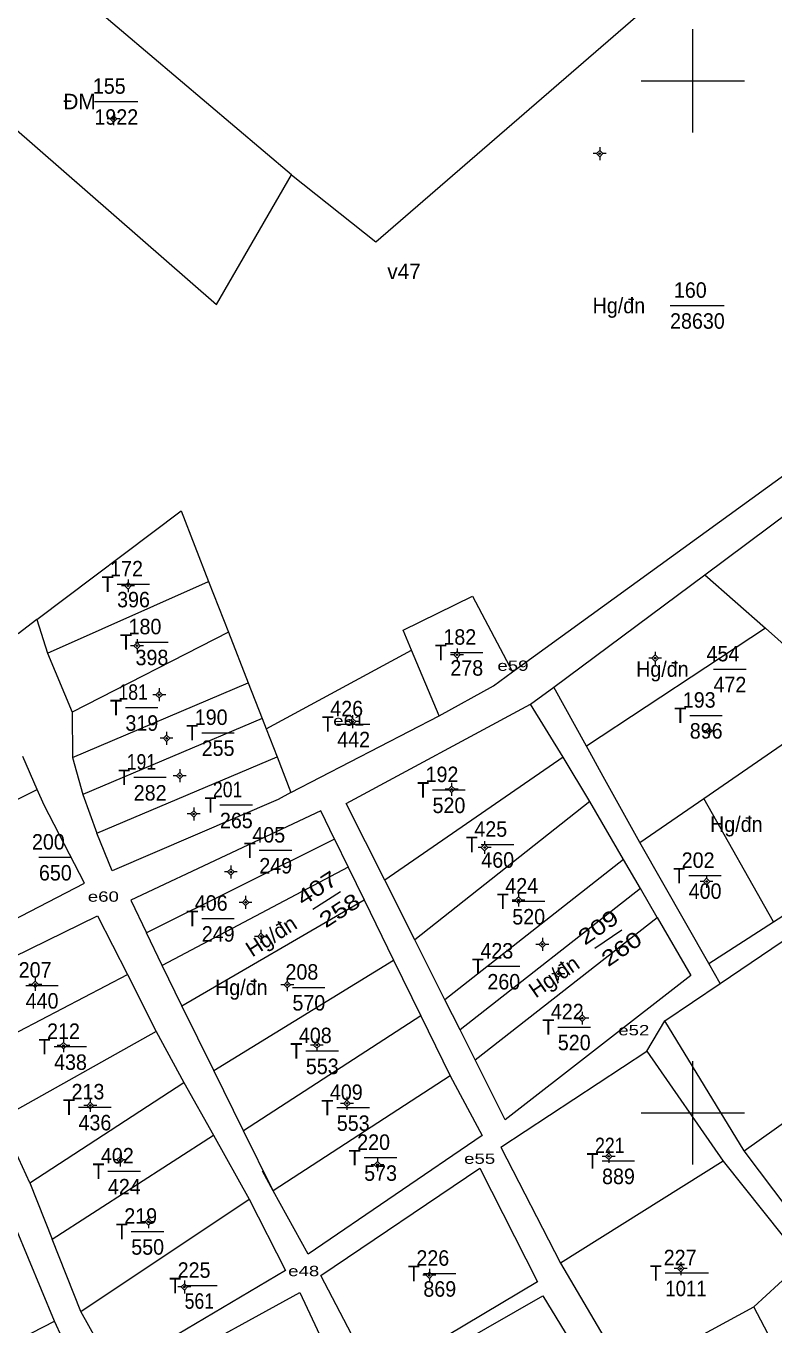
# Model space of a CAD drawing. Header units: metres. Extents: x 399630 to 400794, y 49521 to 50842.
# Drawn here: x 400070.8 to 400215.7, y 49958.9 to 50210.6 of the extents above; entities that cross this region are included whole.
import ezdxf
from ezdxf.enums import TextEntityAlignment as Align

# ---------------------------------------------------------------- set-up
doc = ezdxf.new("R2010")
doc.units = ezdxf.units.M
doc.header["$LTSCALE"] = 1.2
for name, color, linetype, lineweight in [('11', 7, 'Continuous', 13), ('15', 7, 'Continuous', 13), ('22', 7, 'Continuous', 13), ('63', 7, 'Continuous', 13)]:
    doc.layers.add(name, color=color, linetype=linetype, lineweight=lineweight)
doc.layers.add('50', color=7, linetype='Continuous')

msp = doc.modelspace()

# ---------------------------------------------------------------- hatches: boundary and pattern name
at = {"layer": '11'}
for points in [[(400087.872, 50192.644, 1), (400087.572, 50192.644, 1)], [(400182.096, 50185.898, 1), (400181.796, 50185.898, 1)], [(400090.683, 50102.142, 1), (400090.383, 50102.142, 1)], [(400092.429, 50090.528, 1), (400092.129, 50090.528, 1)], [(400154.445, 50088.751, 1), (400154.145, 50088.751, 1)], [(400192.844, 50088.119, 1), (400192.544, 50088.119, 1)], [(400096.726, 50081.021, 1), (400096.426, 50081.021, 1)], [(400134.19, 50075.818, 1), (400133.89, 50075.818, 1)], [(400098.151, 50072.587, 1), (400097.851, 50072.587, 1)], [(400203.26, 50073.999, 1), (400202.96, 50073.999, 1)], [(400100.709, 50065.32, 1), (400100.409, 50065.32, 1)], [(400153.387, 50062.697, 1), (400153.087, 50062.697, 1)], [(400103.42, 50057.922, 1), (400103.12, 50057.922, 1)], [(400159.779, 50051.423, 1), (400159.479, 50051.423, 1)], [(400110.607, 50046.683, 1), (400110.307, 50046.683, 1)], [(400202.801, 50044.834, 1), (400202.501, 50044.834, 1)], [(400113.463, 50040.779, 1), (400113.163, 50040.779, 1)], [(400166.364, 50041.217, 1), (400166.064, 50041.217, 1)], [(400116.432, 50034.198, 1), (400116.132, 50034.198, 1)], [(400170.988, 50032.653, 1), (400170.688, 50032.653, 1)], [(400174.073, 50026.933, 1), (400173.773, 50026.933, 1)], [(400072.698, 50024.889, 1), (400072.398, 50024.889, 1)], [(400121.545, 50024.823, 1), (400121.245, 50024.823, 1)], [(400178.709, 50018.343, 1), (400178.409, 50018.343, 1)], [(400078.176, 50013.029, 1), (400077.876, 50013.029, 1)], [(400127.271, 50013.132, 1), (400126.971, 50013.132, 1)], [(400083.372, 50001.429, 1), (400083.072, 50001.429, 1)], [(400133.119, 50001.835, 1), (400132.819, 50001.835, 1)], [(400183.846, 49991.552, 1), (400183.546, 49991.552, 1)], [(400089.156, 49990.866, 1), (400088.856, 49990.866, 1)], [(400139.028, 49989.933, 1), (400138.728, 49989.933, 1)], [(400094.631, 49978.869, 1), (400094.331, 49978.869, 1)], [(400149.084, 49968.507, 1), (400148.784, 49968.507, 1)], [(400197.795, 49969.811, 1), (400197.495, 49969.811, 1)], [(400101.601, 49966.257, 1), (400101.301, 49966.257, 1)]]:
    msp.add_hatch(color=256, dxfattribs=at).paths.add_polyline_path(points)

# ---------------------------------------------------------------- linework, layer by layer
for p, q in [((400087.72, 50193.89), (400087.72, 50193.27)), ((400087.1, 50192.64), (400086.47, 50192.64)), ((400087.72, 50192.02), (400087.72, 50191.39)), ((400088.97, 50192.64), (400088.35, 50192.64)), ((400181.32, 50185.9), (400180.7, 50185.9)), ((400181.95, 50187.15), (400181.95, 50186.52)), ((400181.95, 50185.27), (400181.95, 50184.65)), ((400183.2, 50185.9), (400182.57, 50185.9)), ((400089.91, 50102.14), (400089.28, 50102.14)), ((400090.53, 50103.39), (400090.53, 50102.77)), ((400091.78, 50102.14), (400091.16, 50102.14)), ((400090.53, 50101.52), (400090.53, 50100.89)), ((400091.65, 50090.53), (400091.03, 50090.53)), ((400092.28, 50091.78), (400092.28, 50091.15)), ((400092.28, 50089.9), (400092.28, 50089.28)), ((400093.53, 50090.53), (400092.9, 50090.53)), ((400154.29, 50090), (400154.29, 50089.38)), ((400153.67, 50088.75), (400153.04, 50088.75)), ((400154.29, 50088.13), (400154.29, 50087.5)), ((400155.54, 50088.75), (400154.92, 50088.75)), ((400192.07, 50088.12), (400191.44, 50088.12)), ((400192.69, 50089.37), (400192.69, 50088.74)), ((400192.69, 50087.49), (400192.69, 50086.87)), ((400193.94, 50088.12), (400193.32, 50088.12)), ((400096.58, 50082.27), (400096.58, 50081.65)), ((400095.95, 50081.02), (400095.33, 50081.02)), ((400096.58, 50080.4), (400096.58, 50079.77)), ((400097.83, 50081.02), (400097.2, 50081.02)), ((400134.04, 50077.07), (400134.04, 50076.44)), ((400133.41, 50075.82), (400132.79, 50075.82)), ((400134.04, 50075.19), (400134.04, 50074.57)), ((400135.29, 50075.82), (400134.66, 50075.82)), ((400203.11, 50075.25), (400203.11, 50074.62)), ((400097.38, 50072.59), (400096.75, 50072.59)), ((400098, 50073.84), (400098, 50073.21)), ((400098, 50071.96), (400098, 50071.34)), ((400099.25, 50072.59), (400098.63, 50072.59)), ((400202.48, 50074), (400201.86, 50074)), ((400203.11, 50073.37), (400203.11, 50072.75)), ((400204.36, 50074), (400203.73, 50074)), ((400099.93, 50065.32), (400099.31, 50065.32)), ((400100.56, 50066.57), (400100.56, 50065.95)), ((400100.56, 50064.7), (400100.56, 50064.07)), ((400101.81, 50065.32), (400101.18, 50065.32)), ((400152.61, 50062.7), (400151.99, 50062.7)), ((400153.24, 50063.95), (400153.24, 50063.32)), ((400153.24, 50062.07), (400153.24, 50061.45)), ((400154.49, 50062.7), (400153.86, 50062.7)), ((400102.65, 50057.92), (400102.02, 50057.92)), ((400103.27, 50059.17), (400103.27, 50058.55)), ((400103.27, 50057.3), (400103.27, 50056.67)), ((400104.52, 50057.92), (400103.9, 50057.92)), ((400159.63, 50052.67), (400159.63, 50052.05)), ((400159, 50051.42), (400158.38, 50051.42)), ((400159.63, 50050.8), (400159.63, 50050.17)), ((400160.88, 50051.42), (400160.25, 50051.42)), ((400109.83, 50046.68), (400109.21, 50046.68)), ((400110.46, 50047.93), (400110.46, 50047.31)), ((400111.71, 50046.68), (400111.08, 50046.68)), ((400110.46, 50046.06), (400110.46, 50045.43)), ((400202.03, 50044.83), (400201.4, 50044.83)), ((400202.65, 50046.08), (400202.65, 50045.46)), ((400202.65, 50044.21), (400202.65, 50043.58)), ((400203.9, 50044.83), (400203.28, 50044.83)), ((400113.31, 50042.03), (400113.31, 50041.4)), ((400166.21, 50042.47), (400166.21, 50041.84)), ((400112.69, 50040.78), (400112.06, 50040.78)), ((400113.31, 50040.15), (400113.31, 50039.53)), ((400114.56, 50040.78), (400113.94, 50040.78)), ((400165.59, 50041.22), (400164.96, 50041.22)), ((400166.21, 50040.59), (400166.21, 50039.97)), ((400167.46, 50041.22), (400166.84, 50041.22)), ((400115.66, 50034.2), (400115.03, 50034.2)), ((400116.28, 50035.45), (400116.28, 50034.82)), ((400117.53, 50034.2), (400116.91, 50034.2)), ((400116.28, 50033.57), (400116.28, 50032.95)), ((400170.21, 50032.65), (400169.59, 50032.65)), ((400170.84, 50033.9), (400170.84, 50033.28)), ((400170.84, 50032.03), (400170.84, 50031.4)), ((400172.09, 50032.65), (400171.46, 50032.65)), ((400173.3, 50026.93), (400172.67, 50026.93)), ((400173.92, 50028.18), (400173.92, 50027.56)), ((400175.17, 50026.93), (400174.55, 50026.93)), ((400071.92, 50024.89), (400071.3, 50024.89)), ((400072.55, 50026.14), (400072.55, 50025.51)), ((400072.55, 50024.26), (400072.55, 50023.64)), ((400073.8, 50024.89), (400073.17, 50024.89)), ((400120.77, 50024.82), (400120.15, 50024.82)), ((400121.4, 50026.07), (400121.4, 50025.45)), ((400121.4, 50024.2), (400121.4, 50023.57)), ((400122.65, 50024.82), (400122.02, 50024.82)), ((400173.92, 50026.31), (400173.92, 50025.68)), ((400178.56, 50019.59), (400178.56, 50018.97)), ((400177.93, 50018.34), (400177.31, 50018.34)), ((400178.56, 50017.72), (400178.56, 50017.09)), ((400179.81, 50018.34), (400179.18, 50018.34)), ((400078.03, 50014.28), (400078.03, 50013.65)), ((400127.12, 50014.38), (400127.12, 50013.76)), ((400077.4, 50013.03), (400076.78, 50013.03)), ((400078.03, 50012.4), (400078.03, 50011.78)), ((400079.28, 50013.03), (400078.65, 50013.03)), ((400126.5, 50013.13), (400125.87, 50013.13)), ((400127.12, 50012.51), (400127.12, 50011.88)), ((400128.37, 50013.13), (400127.75, 50013.13)), ((400082.6, 50001.43), (400081.97, 50001.43)), ((400083.22, 50002.68), (400083.22, 50002.05)), ((400084.47, 50001.43), (400083.85, 50001.43)), ((400132.34, 50001.83), (400131.72, 50001.83)), ((400132.97, 50003.08), (400132.97, 50002.46)), ((400134.22, 50001.83), (400133.59, 50001.83)), ((400083.22, 50000.8), (400083.22, 50000.18)), ((400132.97, 50001.21), (400132.97, 50000.58)), ((400089.01, 49992.12), (400089.01, 49991.49)), ((400183.07, 49991.55), (400182.45, 49991.55)), ((400183.7, 49992.8), (400183.7, 49992.18)), ((400184.95, 49991.55), (400184.32, 49991.55)), ((400088.38, 49990.87), (400087.76, 49990.87)), ((400089.01, 49990.24), (400089.01, 49989.62)), ((400090.26, 49990.87), (400089.63, 49990.87)), ((400138.25, 49989.93), (400137.63, 49989.93)), ((400138.88, 49991.18), (400138.88, 49990.56)), ((400138.88, 49989.31), (400138.88, 49988.68)), ((400140.13, 49989.93), (400139.5, 49989.93)), ((400183.7, 49990.93), (400183.7, 49990.3)), ((400093.86, 49978.87), (400093.23, 49978.87)), ((400094.48, 49980.12), (400094.48, 49979.49)), ((400095.73, 49978.87), (400095.11, 49978.87)), ((400094.48, 49978.24), (400094.48, 49977.62)), ((400148.93, 49969.76), (400148.93, 49969.13)), ((400197.02, 49969.81), (400196.4, 49969.81)), ((400197.65, 49971.06), (400197.65, 49970.44)), ((400197.65, 49969.19), (400197.65, 49968.56)), ((400198.9, 49969.81), (400198.27, 49969.81)), ((400100.83, 49966.26), (400100.2, 49966.26)), ((400101.45, 49967.51), (400101.45, 49966.88)), ((400102.7, 49966.26), (400102.08, 49966.26)), ((400148.31, 49968.51), (400147.68, 49968.51)), ((400148.93, 49967.88), (400148.93, 49967.26)), ((400150.18, 49968.51), (400149.56, 49968.51)), ((400101.45, 49965.63), (400101.45, 49965.01))]:
    msp.add_line(p, q, dxfattribs=at)
for points in [[(400087.72, 50193.27), (400087.1, 50192.64), (400087.72, 50192.02), (400088.35, 50192.64)], [(400181.95, 50186.52), (400181.32, 50185.9), (400181.95, 50185.27), (400182.57, 50185.9)], [(400090.53, 50102.77), (400089.91, 50102.14), (400090.53, 50101.52), (400091.16, 50102.14)], [(400092.28, 50091.15), (400091.65, 50090.53), (400092.28, 50089.9), (400092.9, 50090.53)], [(400154.29, 50089.38), (400153.67, 50088.75), (400154.29, 50088.13), (400154.92, 50088.75)], [(400192.69, 50088.74), (400192.07, 50088.12), (400192.69, 50087.49), (400193.32, 50088.12)], [(400096.58, 50081.65), (400095.95, 50081.02), (400096.58, 50080.4), (400097.2, 50081.02)], [(400134.04, 50076.44), (400133.41, 50075.82), (400134.04, 50075.19), (400134.66, 50075.82)], [(400203.11, 50074.62), (400202.48, 50074), (400203.11, 50073.37), (400203.73, 50074)], [(400098, 50073.21), (400097.38, 50072.59), (400098, 50071.96), (400098.63, 50072.59)], [(400100.56, 50065.95), (400099.93, 50065.32), (400100.56, 50064.7), (400101.18, 50065.32)], [(400153.24, 50063.32), (400152.61, 50062.7), (400153.24, 50062.07), (400153.86, 50062.7)], [(400103.27, 50058.55), (400102.65, 50057.92), (400103.27, 50057.3), (400103.9, 50057.92)], [(400159.63, 50052.05), (400159, 50051.42), (400159.63, 50050.8), (400160.25, 50051.42)], [(400110.46, 50047.31), (400109.83, 50046.68), (400110.46, 50046.06), (400111.08, 50046.68)], [(400202.65, 50045.46), (400202.03, 50044.83), (400202.65, 50044.21), (400203.28, 50044.83)], [(400166.21, 50041.84), (400165.59, 50041.22), (400166.21, 50040.59), (400166.84, 50041.22)], [(400113.31, 50041.4), (400112.69, 50040.78), (400113.31, 50040.15), (400113.94, 50040.78)], [(400116.28, 50034.82), (400115.66, 50034.2), (400116.28, 50033.57), (400116.91, 50034.2)], [(400170.84, 50033.28), (400170.21, 50032.65), (400170.84, 50032.03), (400171.46, 50032.65)], [(400173.92, 50027.56), (400173.3, 50026.93), (400173.92, 50026.31), (400174.55, 50026.93)], [(400072.55, 50025.51), (400071.92, 50024.89), (400072.55, 50024.26), (400073.17, 50024.89)], [(400121.4, 50025.45), (400120.77, 50024.82), (400121.4, 50024.2), (400122.02, 50024.82)], [(400178.56, 50018.97), (400177.93, 50018.34), (400178.56, 50017.72), (400179.18, 50018.34)], [(400078.03, 50013.65), (400077.4, 50013.03), (400078.03, 50012.4), (400078.65, 50013.03)], [(400127.12, 50013.76), (400126.5, 50013.13), (400127.12, 50012.51), (400127.75, 50013.13)], [(400083.22, 50002.05), (400082.6, 50001.43), (400083.22, 50000.8), (400083.85, 50001.43)], [(400132.97, 50002.46), (400132.34, 50001.83), (400132.97, 50001.21), (400133.59, 50001.83)], [(400089.01, 49991.49), (400088.38, 49990.87), (400089.01, 49990.24), (400089.63, 49990.87)], [(400183.7, 49992.18), (400183.07, 49991.55), (400183.7, 49990.93), (400184.32, 49991.55)], [(400138.88, 49990.56), (400138.25, 49989.93), (400138.88, 49989.31), (400139.5, 49989.93)], [(400094.48, 49979.49), (400093.86, 49978.87), (400094.48, 49978.24), (400095.11, 49978.87)], [(400148.93, 49969.13), (400148.31, 49968.51), (400148.93, 49967.88), (400149.56, 49968.51)], [(400197.65, 49970.44), (400197.02, 49969.81), (400197.65, 49969.19), (400198.27, 49969.81)], [(400101.45, 49966.88), (400100.83, 49966.26), (400101.45, 49965.63), (400102.08, 49966.26)]]:
    msp.add_lwpolyline(points, close=True, dxfattribs=at)
for centre in [(400087.722, 50192.644), (400181.946, 50185.898), (400090.533, 50102.142), (400092.279, 50090.528), (400154.295, 50088.751), (400192.694, 50088.119), (400096.576, 50081.021), (400134.04, 50075.818), (400098.001, 50072.587), (400203.11, 50073.999), (400100.559, 50065.32), (400153.237, 50062.697), (400103.27, 50057.922), (400159.629, 50051.423), (400110.457, 50046.683), (400202.651, 50044.834), (400113.313, 50040.779), (400166.214, 50041.217), (400116.282, 50034.198), (400170.838, 50032.653), (400173.923, 50026.933), (400072.548, 50024.889), (400121.395, 50024.823), (400178.559, 50018.343), (400078.026, 50013.029), (400127.121, 50013.132), (400083.222, 50001.429), (400132.969, 50001.835), (400183.696, 49991.552), (400089.006, 49990.866), (400138.878, 49989.933), (400094.481, 49978.869), (400148.934, 49968.507), (400197.645, 49969.811), (400101.451, 49966.257)]:
    msp.add_circle(centre, 0.15, dxfattribs=at)
at = {"layer": '15'}
for p, q in [((400084.02, 50196), (400092.42, 50196)), ((400195.58, 50156.46), (400206.08, 50156.46)), ((400088.42, 50102.47), (400094.72, 50102.47)), ((400091.99, 50091.24), (400098.29, 50091.24)), ((400153, 50089.22), (400159.3, 50089.22)), ((400204, 50086), (400210.3, 50086)), ((400090.03, 50078.54), (400096.33, 50078.54)), ((400199.4, 50077.02), (400205.7, 50077.02)), ((400131.08, 50075.35), (400137.38, 50075.35)), ((400104.81, 50073.67), (400111.11, 50073.67)), ((400091.64, 50065.02), (400097.94, 50065.02)), ((400149.55, 50062.59), (400155.85, 50062.59)), ((400108.34, 50059.66), (400114.64, 50059.66)), ((400159, 50052), (400165.3, 50052)), ((400073.27, 50049.52), (400079.57, 50049.52)), ((400115.98, 50050.88), (400122.28, 50050.88)), ((400199.19, 50045.97), (400205.49, 50045.97)), ((400126.38, 50039.49), (400131.68, 50042.9)), ((400165, 50041), (400171.3, 50041)), ((400104.83, 50037.67), (400111.13, 50037.67)), ((400181.03, 50031.89), (400186.21, 50035.47)), ((400160.18, 50028.4), (400166.48, 50028.4)), ((400070.7, 50024.7), (400077, 50024.7)), ((400122.4, 50024.31), (400128.7, 50024.31)), ((400173.83, 50016.62), (400180.13, 50016.62)), ((400076.2, 50012.82), (400082.5, 50012.82)), ((400125, 50012), (400131.3, 50012)), ((400080.94, 50001.1), (400087.24, 50001.1)), ((400131, 50001), (400137.3, 50001)), ((400136.3, 49991.32), (400142.6, 49991.32)), ((400182.4, 49990.68), (400188.7, 49990.68)), ((400086.64, 49988.68), (400092.94, 49988.68)), ((400091.16, 49977), (400097.46, 49977)), ((400147.77, 49968.86), (400154.07, 49968.86)), ((400194.65, 49968.96), (400203.05, 49968.96)), ((400101.51, 49966.52), (400107.81, 49966.52))]:
    msp.add_line(p, q, dxfattribs=at)
at = {"layer": '22'}
for p, q in [((400074.95, 50089.09), (400106.15, 50103)), ((400202.29, 50104.26), (400214.05, 50093.91)), ((400072.88, 50095.58), (400069.25, 50092.84)), ((400109.98, 50093.17), (400079.73, 50077.63)), ((400117.3, 50074.4), (400145.49, 50089.68)), ((400150.83, 50076.96), (400145.49, 50089.68)), ((400079.79, 50068.86), (400113.8, 50083.36)), ((400122.11, 50062.06), (400150.83, 50076.96)), ((400174.88, 50068.91), (400168.55, 50079.19)), ((400116.51, 50076.43), (400081.78, 50061.7)), ((400182.62, 50065.2), (400180.02, 50069.89)), ((400084.46, 50054.18), (400119.42, 50068.96)), ((400045.24, 50049.14), (400072.94, 50062.64)), ((400215.65, 50037.01), (400202.12, 50060.93)), ((400130.56, 50053.02), (400094.13, 50034.86)), ((400133.2, 50047.61), (400097.18, 50028.56)), ((400189.82, 50043.48), (400186.57, 50049.11)), ((400146.12, 50033.5), (400140.28, 50045.11)), ((400189.82, 50043.48), (400154.88, 50016.07)), ((400193.07, 50037.85), (400189.82, 50043.48)), ((400100.97, 50020.73), (400136.29, 50041.29)), ((400157.8, 50010.26), (400193.07, 50037.85)), ((400205.27, 50025.06), (400225.03, 50038.48)), ((400107.17, 50008.18), (400142.01, 50029.6)), ((400060.61, 50011.21), (400090.44, 50026.8)), ((400154.88, 50016.07), (400151.96, 50021.88)), ((400147.29, 50018.8), (400112.93, 49996.52)), ((400191.07, 50011.94), (400194.59, 50017.81)), ((400095.98, 50015.79), (400065.84, 49998.85)), ((400157.8, 50010.26), (400154.88, 50016.07)), ((400152.99, 50007.14), (400118.68, 49984.88)), ((400071.5, 49986.41), (400101.38, 50005.89)), ((400075.82, 49975.53), (400107.08, 49995.67)), ((400162.77, 49993.32), (400174.34, 49970.84)), ((400205.88, 49990.6), (400174.34, 49970.84)), ((400071.5, 49986.41), (400075.82, 49975.53)), ((400118.68, 49984.88), (400116.58, 49988.69)), ((400076.31, 49959.62), (400066.22, 49983.89)), ((400081.37, 49961.52), (400113.99, 49983.27)), ((400081.37, 49961.52), (400075.82, 49975.53)), ((400174.34, 49970.84), (400187.2, 49949.02)), ((400170.92, 49964.52), (400178.96, 49951.38)), ((400227.54, 49932.41), (400211.79, 49962.42)), ((400048.41, 49945.27), (400076.31, 49959.62))]:
    msp.add_line(p, q, dxfattribs=at)
for points in [[(400122.24, 50181.82), (400138.58, 50168.81), (400233.9, 50251.37)], [(400122.24, 50181.82), (400067.33, 50228.39), (400053.01, 50204.33)], [(400053.01, 50204.33), (400107.68, 50156.64), (400122.24, 50181.82)], [(400165.05, 50085.46), (400229.32, 50132.02), (400289.54, 50177.89)], [(400072.88, 50095.58), (400100.83, 50116.64), (400106.15, 50103)], [(400168.55, 50079.19), (400173.03, 50082.52), (400202.29, 50104.26), (400218.87, 50116.58)], [(400106.15, 50103), (400109.98, 50093.17), (400113.8, 50083.36), (400116.51, 50076.43), (400117.3, 50074.4), (400119.42, 50068.96), (400122.11, 50062.06)], [(400145.49, 50089.68), (400143.88, 50093.52), (400157.29, 50100.11), (400165.05, 50085.46)], [(400072.88, 50095.58), (400074.95, 50089.09), (400079.73, 50077.63), (400079.79, 50068.86)], [(400228.99, 50080.61), (400214.05, 50093.91), (400179.36, 50071.08)], [(400150.83, 50076.96), (400161.33, 50082.77), (400165.05, 50085.46)], [(400180.02, 50069.89), (400179.36, 50071.08), (400173.03, 50082.52)], [(400140.28, 50045.11), (400132.83, 50059.94), (400168.55, 50079.19)], [(400189.71, 50052.4), (400202.12, 50060.93), (400220.03, 50073.25)], [(400045.24, 50049.14), (400054.01, 50029.98), (400082.07, 50044.5), (400074.26, 50059.62), (400072.94, 50062.64), (400070.15, 50069.06)], [(400079.79, 50068.86), (400081.78, 50061.7), (400084.46, 50054.18)], [(400180.06, 50060.36), (400174.88, 50068.91), (400140.28, 50045.11)], [(400205.27, 50025.06), (400203.08, 50028.91), (400189.71, 50052.4), (400182.62, 50065.2)], [(400122.11, 50062.06), (400119.61, 50060.72), (400087.46, 50046.88), (400084.46, 50054.18)], [(400186.57, 50049.11), (400180.06, 50060.36), (400146.12, 50033.5)], [(400130.56, 50053.02), (400127.88, 50058.5), (400091.05, 50041.22), (400094.13, 50034.86)], [(400130.56, 50053.02), (400133.2, 50047.61), (400136.29, 50041.29), (400142.01, 50029.6), (400147.29, 50018.8), (400152.99, 50007.14), (400159.17, 49995.59)], [(400186.57, 50049.11), (400151.96, 50021.88), (400146.12, 50033.5)], [(400203.08, 50028.91), (400215.65, 50037.01), (400230.99, 50046.9)], [(400060.61, 50011.21), (400055.14, 50023.8), (400084.65, 50038.19), (400090.44, 50026.8)], [(400193.07, 50037.85), (400199.58, 50026.6), (400163.64, 49998.64), (400157.8, 50010.26)], [(400118.68, 49984.88), (400112.93, 49996.52), (400107.17, 50008.18), (400100.97, 50020.73), (400097.18, 50028.56), (400094.13, 50034.86)], [(400090.44, 50026.8), (400095.98, 50015.79), (400101.38, 50005.89), (400107.08, 49995.67), (400113.99, 49983.27)], [(400224.43, 49973.47), (400209.93, 49992.61), (400194.59, 50017.81), (400205.27, 50025.06)], [(400209.93, 49992.61), (400235, 50010.46), (400240.14, 50014.11), (400250.73, 50021.65)], [(400162.77, 49993.32), (400191.07, 50011.94), (400205.88, 49990.6), (400221.37, 49971.16)], [(400071.5, 49986.41), (400065.84, 49998.85), (400060.61, 50011.21)], [(400159.17, 49995.59), (400125.46, 49972.62), (400118.68, 49984.88)], [(400113.99, 49983.27), (400121.02, 49969.41), (400087.89, 49949.78), (400081.37, 49961.52)], [(400144.91, 49930.81), (400138.24, 49945.79), (400170.92, 49964.52)], [(400054.06, 49932.34), (400082.2, 49946.67), (400076.31, 49959.62)]]:
    msp.add_lwpolyline(points, dxfattribs=at)
for points in [[(400158.73, 49989.27), (400169.86, 49967.23), (400138.38, 49948.44), (400127.89, 49968.44)], [(400243.62, 49944.72), (400227.54, 49932.41), (400205.77, 49919.54), (400187.2, 49949.02), (400211.79, 49962.42), (400221.37, 49971.16)], [(400123.81, 49965.2), (400131.09, 49949.76), (400100.81, 49940.29), (400098.21, 49951.12)]]:
    msp.add_lwpolyline(points, close=True, dxfattribs=at)
at = {"layer": '63'}
for p, q in [((400200, 50190), (400200, 50210)), ((400190, 50200), (400210, 50200)), ((400200, 49990), (400200, 50010)), ((400190, 50000), (400210, 50000))]:
    msp.add_line(p, q, dxfattribs=at)

# ---------------------------------------------------------------- texts
at = {"layer": '15'}
for s, width, p in [('155', 0.95, (400083.72, 50197.5)), ('1922', 0.95, (400084.02, 50191.5)), ('160', 0.95, (400196.32, 50157.96)), ('Hg/đn', 0.95, (400180.58, 50154.96)), ('28630', 0.95, (400195.58, 50151.96)), ('172', 0.95, (400087.07, 50103.97)), ('T', 0.95, (400085.42, 50100.97)), ('396', 0.95, (400088.42, 50097.97)), ('180', 0.95, (400090.64, 50092.74)), ('T', 0.95, (400088.99, 50089.74)), ('182', 0.95, (400151.65, 50090.72)), ('398', 0.95, (400091.99, 50086.74)), ('T', 0.95, (400150, 50087.72)), ('454', 0.95, (400202.65, 50087.5)), ('278', 0.95, (400153, 50084.72)), ('Hg/đn', 0.95, (400189, 50084.5)), ('472', 0.95, (400204, 50081.5)), ('181', 0.85, (400088.68, 50080.04)), ('T', 0.95, (400087.03, 50077.04)), ('426', 0.95, (400129.73, 50076.85)), ('193', 0.95, (400198.05, 50078.52)), ('319', 0.95, (400090.03, 50074.04)), ('190', 0.95, (400103.47, 50075.17)), ('T', 0.95, (400128.08, 50073.85)), ('T', 0.95, (400196.4, 50075.52)), ('T', 0.95, (400101.81, 50072.17)), ('896', 0.95, (400199.4, 50072.52)), ('255', 0.95, (400104.81, 50069.17)), ('442', 0.95, (400131.08, 50070.85)), ('191', 0.85, (400090.29, 50066.52)), ('192', 0.95, (400148.2, 50064.09)), ('T', 0.95, (400088.64, 50063.52)), ('282', 0.95, (400091.64, 50060.52)), ('201', 0.85, (400107, 50061.16)), ('T', 0.95, (400146.55, 50061.09)), ('T', 0.95, (400105.34, 50058.16)), ('520', 0.95, (400149.55, 50058.09)), ('265', 0.95, (400108.34, 50055.16)), ('Hg/đn', 0.95, (400203.33, 50054.44)), ('405', 0.95, (400114.63, 50052.38)), ('425', 0.95, (400157.65, 50053.5)), ('200', 0.95, (400071.92, 50051.02)), ('T', 0.95, (400112.98, 50049.38)), ('T', 0.95, (400156, 50050.5)), ('249', 0.95, (400115.98, 50046.38)), ('460', 0.95, (400159, 50047.5)), ('202', 0.95, (400197.84, 50047.47)), ('650', 0.95, (400073.27, 50045.02)), ('T', 0.95, (400196.19, 50044.47)), ('424', 0.95, (400163.65, 50042.5)), ('400', 0.95, (400199.19, 50041.47)), ('406', 0.95, (400103.48, 50039.17)), ('T', 0.95, (400162, 50039.5)), ('T', 0.95, (400101.83, 50036.17)), ('520', 0.95, (400165, 50036.5)), ('249', 0.95, (400104.83, 50033.17)), ('423', 0.95, (400158.83, 50029.9)), ('207', 0.95, (400069.35, 50026.2)), ('T', 0.95, (400157.18, 50026.9)), ('208', 0.95, (400121.05, 50025.81)), ('260', 0.95, (400160.18, 50023.9)), ('Hg/đn', 0.95, (400107.4, 50022.81)), ('440', 0.95, (400070.7, 50020.2)), ('570', 0.95, (400122.4, 50019.81)), ('422', 0.95, (400172.48, 50018.12)), ('212', 0.95, (400074.85, 50014.32)), ('408', 0.95, (400123.65, 50013.5)), ('T', 0.95, (400170.83, 50015.12)), ('T', 0.95, (400073.2, 50011.32)), ('520', 0.95, (400173.83, 50012.12)), ('T', 0.95, (400122, 50010.5)), ('438', 0.95, (400076.2, 50008.32)), ('553', 0.95, (400125, 50007.5)), ('213', 0.95, (400079.59, 50002.6)), ('409', 0.95, (400129.65, 50002.5)), ('T', 0.95, (400077.94, 49999.6)), ('T', 0.95, (400128, 49999.5)), ('436', 0.95, (400080.94, 49996.6)), ('553', 0.95, (400131, 49996.5)), ('220', 0.95, (400134.95, 49992.82)), ('221', 0.85, (400181.05, 49992.18)), ('402', 0.95, (400085.29, 49990.18)), ('T', 0.95, (400133.3, 49989.82)), ('T', 0.95, (400179.4, 49989.18)), ('T', 0.95, (400083.64, 49987.18)), ('573', 0.95, (400136.3, 49986.82)), ('889', 0.95, (400182.4, 49986.18)), ('424', 0.95, (400086.64, 49984.18)), ('219', 0.95, (400089.81, 49978.5)), ('T', 0.95, (400088.16, 49975.5)), ('550', 0.95, (400091.16, 49972.5)), ('226', 0.95, (400146.42, 49970.36)), ('227', 0.95, (400194.35, 49970.46)), ('225', 0.95, (400100.16, 49968.02)), ('T', 0.95, (400144.77, 49967.36)), ('T', 0.95, (400191.65, 49967.46)), ('T', 0.95, (400098.51, 49965.02)), ('869', 0.95, (400147.77, 49964.36)), ('1011', 0.9, (400194.65, 49964.46)), ('561', 0.85, (400101.51, 49962.02))]:
    msp.add_text(s, height=3, dxfattribs=dict(at, width=width)).set_placement(p)
msp.add_text('ĐM', height=3, dxfattribs=at).set_placement((400078.02, 50194.5))
at = {"layer": '15', "width": 1.25}
for s, rotation, p in [('407', 32.861, (400124.44, 50040.01)), ('258', 32.861, (400128.83, 50035.71)), ('209', 34.647, (400179.07, 50032.36)), ('260', 34.647, (400183.59, 50028.19))]:
    msp.add_text(s, height=3, rotation=rotation, dxfattribs=at).set_placement(p)
at = {"layer": '15'}
for rotation, p in [(32.861, (400114.6, 50030.09)), (34.647, (400169.54, 50022.13))]:
    msp.add_text('Hg/đn', height=3, rotation=rotation, dxfattribs=at).set_placement(p)
at = {"layer": '50'}
msp.add_text('v47  ', height=3, dxfattribs=at).set_placement((400145.135, 50161.57), align=Align.CENTER)
at = {"layer": '50', "width": 1.35}
for s, p in [('e59  ', (400166.135, 50085.66)), ('e59  ', (400166.135, 50085.66)), ('e61  ', (400134.315, 50075.01)), ('e60  ', (400086.755, 50040.91)), ('e60  ', (400086.755, 50040.91)), ('e60  ', (400086.755, 50040.91)), ('e60  ', (400086.755, 50040.91)), ('e52  ', (400189.555, 50015.01)), ('e52  ', (400189.555, 50015.01)), ('e52  ', (400189.555, 50015.01)), ('e52  ', (400189.555, 50015.01)), ('e55  ', (400159.685, 49990.11)), ('e48  ', (400125.585, 49968.34)), ('e48  ', (400125.585, 49968.34))]:
    msp.add_text(s, height=2, dxfattribs=at).set_placement(p, align=Align.CENTER)

doc.saveas('drawing.dxf')
